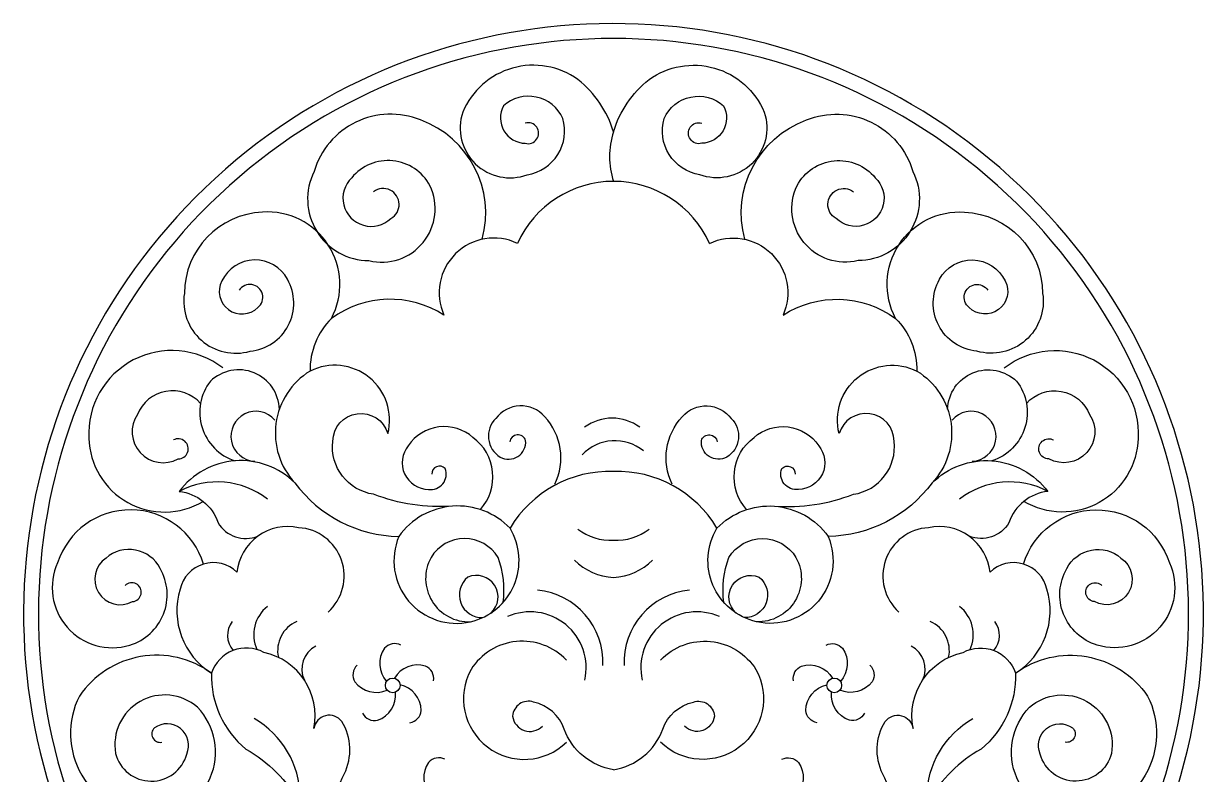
# Model space of a CAD drawing. Header units: millimetres. Extents: x -159346 to -157016, y -80163 to -78851.
# Drawn here: x -157431.7 to -157360.5, y -79004.6 to -78959.2 of the extents above; entities that cross this region are included whole.
import ezdxf

# ---------------------------------------------------------------- set-up
doc = ezdxf.new("R2010")
doc.units = ezdxf.units.MM
doc.header["$LTSCALE"] = 2
doc.header["$MEASUREMENT"] = 0
doc.layers.add('3', color=3, linetype='CONTINUOUS')
doc.layers.add('4', color=4, linetype='CONTINUOUS')

msp = doc.modelspace()

# ---------------------------------------------------------------- linework, layer by layer
at = {"layer": '3', "color": 0}
for points in [[(-157396.101, -78965.755, 0.152353), (-157398.247, -78962.59, 0.481104), (-157405.21, -78964.562, 0.63012), (-157401.309, -78968.341, 0.452572), (-157399.162, -78964.939, 0.509275), (-157402.753, -78964.184, 0.557935), (-157401.432, -78966.444, 1.315701), (-157401.43, -78965.223)], [(-157396.101, -78965.755, -0.152353), (-157393.955, -78962.59, -0.481104), (-157386.992, -78964.562, -0.63012), (-157390.893, -78968.341, -0.452572), (-157393.04, -78964.939, -0.509275), (-157389.449, -78964.184, -0.557935), (-157390.77, -78966.444, -1.315701), (-157390.772, -78965.223)], [(-157404.032, -78972.245, 0.390083), (-157407.762, -78965.034, 0.443812), (-157414.188, -78968.149, 0.556906), (-157410.881, -78973.531, 0.633966), (-157407.195, -78968.999, 0.534643), (-157411.92, -78968.527, 1.004563), (-157409.558, -78970.982, 1.084866), (-157410.597, -78969.377)], [(-157388.17, -78972.245, -0.390083), (-157384.44, -78965.034, -0.443812), (-157378.014, -78968.149, -0.556906), (-157381.322, -78973.531, -0.633966), (-157385.007, -78968.999, -0.534643), (-157380.282, -78968.527, -1.004563), (-157382.645, -78970.982, -1.084866), (-157381.605, -78969.377)], [(-157413.149, -78977.024, 0.588594), (-157417.307, -78970.604, 0.398711), (-157422.032, -78975.513, 0.548463), (-157418.063, -78979.007, 0.541886), (-157415.795, -78974.664, 0.61275), (-157419.764, -78974.758, 0.858635), (-157417.591, -78976.363, 1.180264), (-157418.725, -78975.325)], [(-157379.053, -78977.024, -0.588594), (-157374.895, -78970.604, -0.398711), (-157370.17, -78975.513, -0.548463), (-157374.139, -78979.007, -0.541886), (-157376.407, -78974.664, -0.61275), (-157372.438, -78974.758, -0.858635), (-157374.612, -78976.363, -1.180264), (-157373.478, -78975.325)], [(-157401.903, -78972.492, 0.698882), (-157406.344, -78976.835, 0.311079), (-157413.149, -78977.024, 0.200842), (-157414.438, -78980.208)], [(-157390.3, -78972.492, -0.698882), (-157385.858, -78976.835, -0.311079), (-157379.053, -78977.024, -0.200842), (-157377.765, -78980.208)], [(-157419.714, -78980.02, 0.643404), (-157427.798, -78984.258, 0.575105), (-157420.897, -78988.082)], [(-157372.488, -78980.02, -0.643404), (-157364.404, -78984.258, -0.575105), (-157371.305, -78988.082)], [(-157416.293, -78982.52, 0.651244), (-157420.459, -78980.822, 0.520405), (-157418.97, -78985.633, 0.520405)], [(-157405.827, -78988.373, -0.110819), (-157410.596, -78987.654, -0.404907), (-157413.062, -78984.447, -0.859039), (-157409.736, -78983.988, 0.641872), (-157414.438, -78980.208, 0.473309), (-157415.355, -78986.967, 0.232997), (-157409.07, -78990.201)], [(-157386.376, -78988.373, 0.110819), (-157381.606, -78987.654, 0.404907), (-157379.141, -78984.447, 0.859039), (-157382.466, -78983.988, -0.641872), (-157377.765, -78980.208, -0.473309), (-157376.847, -78986.967, -0.232997), (-157383.132, -78990.201)], [(-157375.909, -78982.52, -0.651244), (-157371.743, -78980.822, -0.520405), (-157373.232, -78985.633, -0.520405)], [(-157421.055, -78982.16, 0.552496), (-157424.874, -78982.826, 0.782577), (-157422.409, -78985.518, 1.284842), (-157422.695, -78984.373)], [(-157371.147, -78982.16, -0.552496), (-157367.328, -78982.826, -0.782577), (-157369.793, -78985.518, -1.284842), (-157369.507, -78984.373)], [(-157399.649, -78987.052, 0.308766), (-157400.262, -78982.957, 0.476567), (-157403.212, -78983.072, 0.4926), (-157402.944, -78985.407, 0.599596), (-157401.411, -78984.411, 0.812456), (-157402.369, -78984.488)], [(-157392.553, -78987.052, -0.308766), (-157391.94, -78982.957, -0.476567), (-157388.99, -78983.072, -0.4926), (-157389.258, -78985.407, -0.599596), (-157390.791, -78984.411, -0.812456), (-157389.833, -78984.488)], [(-157404.144, -78988.579, 0.441724), (-157404.592, -78984.22, 0.453323), (-157408.5, -78984.718, 0.631683), (-157407.274, -78987.359, 0.57856), (-157406.278, -78986.096, 0.690692), (-157407.082, -78986.44)], [(-157388.058, -78988.579, -0.441724), (-157387.611, -78984.22, -0.453323), (-157383.702, -78984.718, -0.631683), (-157384.928, -78987.359, -0.57856), (-157385.925, -78986.096, -0.690692), (-157385.12, -78986.44)], [(-157415.355, -78986.967, 0.455143), (-157422.35, -78987.482, -0.294078), (-157419.999, -78989.373, 0.366802), (-157417.588, -78990.189)], [(-157376.847, -78986.967, -0.455143), (-157369.852, -78987.482, 0.294078), (-157372.203, -78989.373, -0.366802), (-157374.614, -78990.189)], [(-157420.875, -78991.872, 0.735094), (-157429.689, -78991.792, 0.644773), (-157425.332, -78996.775, 0.482543), (-157423.497, -78992.136, 0.487225), (-157426.765, -78991.505, 0.954987), (-157425.16, -78994.14, 1.43118), (-157425.618, -78993.167)], [(-157371.327, -78991.872, -0.735094), (-157362.513, -78991.792, -0.644773), (-157366.871, -78996.775, -0.482543), (-157368.705, -78992.136, -0.487225), (-157365.437, -78991.505, -0.954987), (-157367.043, -78994.14, -1.43118), (-157366.584, -78993.167)], [(-157402.769, -78994.188, 0.122538), (-157403.078, -78991.472, 0.563532), (-157407.126, -78991.472, 0.582732), (-157404.739, -78995.36)], [(-157389.433, -78994.188, -0.122538), (-157389.124, -78991.472, -0.563532), (-157385.076, -78991.472, -0.582732), (-157387.463, -78995.36)], [(-157403.503, -78994.826, 0.846347), (-157404.895, -78992.664, 0.72607), (-157403.994, -78995.102)], [(-157388.699, -78994.826, -0.846347), (-157387.308, -78992.664, -0.72607), (-157388.208, -78995.102)], [(-157408.947, -78996.774, 0.345154), (-157409.941, -78996.96, 0.343462), (-157409.819, -78998.972)], [(-157398.949, -78997.675, 0.489501), (-157404.711, -78998.246, 0.861308), (-157398.949, -79002.64)], [(-157393.253, -78997.675, -0.489501), (-157387.491, -78998.246, -0.861308), (-157393.253, -79002.64)], [(-157383.255, -78996.774, -0.345154), (-157382.261, -78996.96, -0.343462), (-157382.383, -78998.972)], [(-157420.398, -78998.461, 0.424059), (-157428.374, -78999.847, 0.545745), (-157424.148, -79007.085, 0.67731), (-157421.242, -79000.525, 0.707315), (-157426.186, -79003.315, 0.769942), (-157421.884, -79003.353, 0.762442), (-157423.846, -79001.77, 0.743648), (-157423.393, -79002.637)], [(-157396.101, -79006.097, 0.200979), (-157402.925, -79008.232, -0.260997), (-157408.694, -79010.821, -0.550319), (-157412.372, -79004.558, 0.259121), (-157412.52, -79001.384, 0.661077), (-157414.211, -79001.802, 0.409038), (-157417.221, -78997.208, 0.463078), (-157420.398, -78998.461, 0.230332), (-157418.308, -79003.054, -0.136037), (-157415.065, -79006.31)], [(-157396.101, -79006.097, -0.200979), (-157389.277, -79008.232, 0.260997), (-157383.508, -79010.821, 0.550319), (-157379.83, -79004.558, -0.259121), (-157379.683, -79001.384, -0.661077), (-157377.991, -79001.802, -0.409038), (-157374.981, -78997.208, -0.463078), (-157371.804, -78998.461, -0.230332), (-157373.894, -79003.054, 0.130851), (-157377.05, -79006.158, 0.130851)], [(-157371.804, -78998.461, -0.424059), (-157363.828, -78999.847, -0.545745), (-157368.054, -79007.085, -0.67731), (-157370.96, -79000.525, -0.707315), (-157366.016, -79003.315, -0.769942), (-157370.318, -79003.353, -0.762442), (-157368.356, -79001.77, -0.743648), (-157368.809, -79002.637)], [(-157411.598, -78997.984, 0.345154), (-157411.728, -78998.987, 0.343462), (-157409.777, -78999.493)], [(-157406.977, -78998.921, 0.345154), (-157407.462, -78998.034, 0.343462), (-157409.337, -78998.771)], [(-157385.225, -78998.921, -0.345154), (-157384.741, -78998.034, -0.343462), (-157382.865, -78998.771)], [(-157380.604, -78997.984, -0.345154), (-157380.474, -78998.987, -0.343462), (-157382.425, -78999.493)], [(-157411.266, -79000.879, 0.345154), (-157410.353, -79001.312, 0.343462), (-157409.269, -78999.613)], [(-157408.41, -79001.458, 0.345154), (-157407.716, -79000.723, 0.343462), (-157408.997, -78999.167)], [(-157383.792, -79001.458, -0.345154), (-157384.486, -79000.723, -0.343462), (-157383.205, -78999.167)], [(-157380.936, -79000.879, -0.345154), (-157381.849, -79001.312, -0.343462), (-157382.933, -78999.613)], [(-157396.101, -79004.302, -0.270089), (-157399.081, -79001.849, 0.261533), (-157400.928, -79000.212, 0.493301), (-157402.199, -79001.059, 0.626283), (-157400.401, -79001.674)], [(-157396.101, -79004.302, 0.270089), (-157393.121, -79001.849, -0.261533), (-157391.274, -79000.212, -0.493301), (-157390.003, -79001.059, -0.626283), (-157391.802, -79001.674)], [(-157409.117, -79012.976, -0.014342), (-157409.673, -79012.937, -0.412792), (-157415.028, -79005.941, 0.262416), (-157417.809, -79001.209)], [(-157383.085, -79012.976, 0.014342), (-157382.529, -79012.937, 0.412792), (-157377.174, -79005.941, -0.262416), (-157374.394, -79001.209)], [(-157406.283, -79003.671, 0.345154), (-157407.276, -79003.857, 0.343462), (-157407.154, -79005.869)], [(-157385.92, -79003.671, -0.345154), (-157384.926, -79003.857, -0.343462), (-157385.048, -79005.869)]]:
    msp.add_lwpolyline(points, format="xyb", dxfattribs=at)
for points in [[(-157402.352, -78989.709, 0.471034), (-157409.07, -78990.201, 0.611787), (-157404.739, -78995.36, 0.508819)], [(-157389.85, -78989.709, -0.471034), (-157383.132, -78990.201, -0.611787), (-157387.463, -78995.36, -0.508819)]]:
    msp.add_lwpolyline(points, format="xyb", close=True, dxfattribs=at)
for centre in [(-157409.44, -78999.203), (-157382.762, -78999.203)]:
    msp.add_circle(centre, 0.444, dxfattribs=at)
for centre, radius, start, end in [((-157396.101, -78994.856), 34.746, 328.23488, 211.76512), ((-157391.565, -78967.25), 4.776, 161.76986, 198.23014), ((-157396.101, -78975.107), 6.364, 24.26554, 155.73446), ((-157417.709, -78984.149), 1.509, 40.43303, 267.3066), ((-157374.493, -78984.149), 1.509, 272.6934, 139.56697), ((-157396.18, -78985.869), 2.816, 53.71511, 126.28489), ((-157396.018, -78987.167), 2.746, 50.87617, 136.12383), ((-157420.039, -78991.848), 4.94, 52.28713, 117.88963), ((-157396.337, -78993.255), 6.982, 88.06435, 149.485), ((-157395.865, -78993.255), 6.982, 30.515, 91.93565), ((-157372.163, -78991.848), 4.94, 62.11037, 127.71287), ((-157415.777, -78992.697), 3.094, 77.85224, 173.83235), ((-157415.301, -78992.592), 2.925, 311.87749, 86.56647), ((-157396.246, -78987.134), 3.306, 232.63569, 272.51013), ((-157395.956, -78987.134), 3.306, 267.48987, 307.36431), ((-157376.901, -78992.592), 2.925, 93.43353, 228.12251), ((-157376.425, -78992.697), 3.094, 6.16765, 102.14776), ((-157420.284, -78993.843), 2.058, 45.92271, 167.44391), ((-157395.95, -78989.149), 3.528, 224.64014, 267.54381), ((-157396.252, -78989.149), 3.528, 272.45619, 315.35986), ((-157371.918, -78993.843), 2.058, 12.55609, 134.07729), ((-157418.032, -78994.689), 4.453, 163.11458, 237.90701), ((-157401.121, -78997.799), 4.379, 357.32396, 84.36356), ((-157391.081, -78997.799), 4.379, 95.63644, 182.67604), ((-157374.17, -78994.689), 4.453, 302.09299, 16.88542), ((-157415.638, -78996.14), 2.2, 128.84963, 203.97979), ((-157401.136, -78998.14), 3.382, 347.28071, 113.92053), ((-157391.066, -78998.14), 3.382, 66.07947, 192.71929), ((-157376.564, -78996.14), 2.2, 336.02021, 51.15037), ((-157418.057, -78996.185), 1.371, 142.12951, 221.49651), ((-157414.477, -78997.104), 1.919, 113.43378, 192.12976), ((-157377.725, -78997.104), 1.919, 347.87024, 66.56622), ((-157374.145, -78996.185), 1.371, 318.50349, 37.87049), ((-157413.391, -78998.208), 1.545, 117.07823, 206.18556), ((-157378.812, -78998.208), 1.545, 333.81444, 62.92177)]:
    msp.add_arc(centre, radius, start, end, dxfattribs=at)
at = {"layer": '4', "color": 0}
msp.add_arc((-157396.101, -78994.856), 35.646, 327.06805, 213.17964, dxfattribs=at)

doc.saveas('drawing.dxf')
